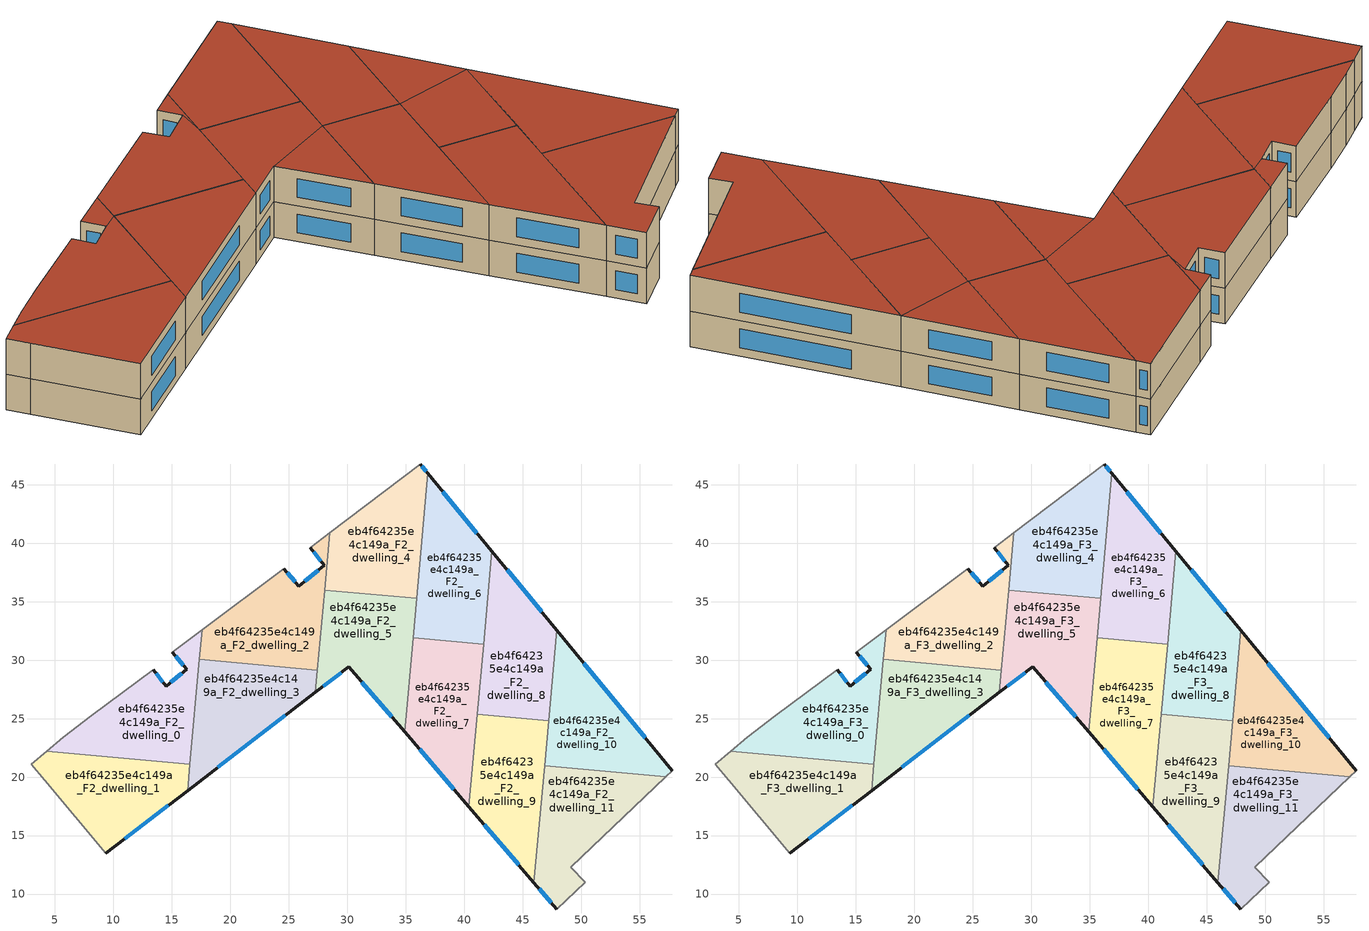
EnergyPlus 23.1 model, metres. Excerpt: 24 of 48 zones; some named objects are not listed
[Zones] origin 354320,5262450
eb4f64235e4c149a_F2_dwelling_0
 floor to eb4f64235e4c149a_F1_dwelling_0 (EU_floor_Construction): 17.57,32.59 17.35,30.06 16.26,29.24 15.04,30.69 z6; 17.35,30.06 16.54,21.12 4.31,22.23 5.7,23.41 8.09,25.26 13.38,29.2 14.49,27.77 16.26,29.24 z6
 wall outside (EU_wall_Construction): 15.04,30.69 16.26,29.24 14.49,27.77 13.39,29.2 z6:9
 wall adiabatic (EU_wall_Construction): 17.58,32.59 15.04,30.69 / 13.39,29.2 8.09,25.26 5.7,23.41 4.31,22.23 z6:9
 wall to eb4f64235e4c149a_F2_dwelling_1 (EU_wall_Construction): 4.31,22.23 16.54,21.12 z6:9
 wall to eb4f64235e4c149a_F2_dwelling_3 (EU_wall_Construction): 16.54,21.12 17.35,30.06 z6:9
 wall to eb4f64235e4c149a_F2_dwelling_2 (EU_wall_Construction): 17.35,30.06 17.58,32.59 z6:9
 window (EU_Window_Construction): 14.23,28.1 13.65,28.86 / 15.84,28.89 14.91,28.11 / 15.33,30.35 15.97,29.58 z6.7:8.3
eb4f64235e4c149a_F2_dwelling_1
 floor to eb4f64235e4c149a_F1_dwelling_1 (EU_floor_Construction): 16.54,21.12 16.33,18.85 9.34,13.49 4.12,19.72 2.96,21.08 4.31,22.23 z6
 wall outside (EU_wall_Construction): 9.34,13.49 16.34,18.85 z6:9
 wall adiabatic (EU_wall_Construction): 4.31,22.23 2.97,21.08 4.12,19.72 9.34,13.49 z6:9
 wall to eb4f64235e4c149a_F2_dwelling_3 (EU_wall_Construction): 16.34,18.85 16.54,21.12 z6:9
 window (EU_Window_Construction): 10.98,14.75 14.69,17.59 z6.7:8.3
eb4f64235e4c149a_F2_dwelling_10
 floor to eb4f64235e4c149a_F1_dwelling_10 (EU_floor_Construction): 47.91,32.58 57.79,20.57 57.22,20.02 46.86,20.96 z6
 wall outside (EU_wall_Construction): 57.79,20.57 47.91,32.58 z6:9
 wall adiabatic (EU_wall_Construction): 57.22,20.02 57.79,20.57 z6:9
 wall to eb4f64235e4c149a_F2_dwelling_11 (EU_wall_Construction): 46.86,20.96 57.22,20.02 z6:9
 wall to eb4f64235e4c149a_F2_dwelling_8 (EU_wall_Construction): 47.91,32.58 47.21,24.81 z6:9
 wall to eb4f64235e4c149a_F2_dwelling_9 (EU_wall_Construction): 47.21,24.81 46.86,20.96 z6:9
 window (EU_Window_Construction): 55.47,23.39 50.23,29.75 z6.7:8.3
eb4f64235e4c149a_F2_dwelling_11
 floor to eb4f64235e4c149a_F1_dwelling_11 (EU_floor_Construction): 57.22,20.02 49.12,12.31 50.33,11 47.89,8.72 45.96,10.98 46.86,20.96 z6
 wall outside (EU_wall_Construction): 45.96,10.98 47.89,8.72 z6:9
 wall adiabatic (EU_wall_Construction): 47.89,8.72 50.33,11 49.12,12.31 57.22,20.02 z6:9
 wall to eb4f64235e4c149a_F2_dwelling_9 (EU_wall_Construction): 46.86,20.96 45.96,10.98 z6:9
 window (EU_Window_Construction): 46.41,10.45 47.44,9.25 z6.7:8.3
eb4f64235e4c149a_F2_dwelling_2
 floor to eb4f64235e4c149a_F1_dwelling_2 (EU_floor_Construction): 28.02,38.12 28.07,36 27.45,29.15 17.35,30.06 17.57,32.59 24.56,37.83 25.84,36.34 z6; 28.51,40.88 28.07,36 28.02,38.12 26.84,39.61 z6
 wall outside (EU_wall_Construction): 26.84,39.61 28.02,38.12 25.84,36.34 24.56,37.83 z6:9
 wall adiabatic (EU_wall_Construction): 28.51,40.88 26.84,39.61 / 24.56,37.83 17.58,32.59 z6:9
 wall to eb4f64235e4c149a_F2_dwelling_3 (EU_wall_Construction): 17.35,30.06 27.45,29.15 z6:9
 wall to eb4f64235e4c149a_F2_dwelling_5 (EU_wall_Construction): 27.45,29.15 28.07,36 z6:9
 wall to eb4f64235e4c149a_F2_dwelling_4 (EU_wall_Construction): 28.07,36 28.51,40.88 z6:9
 window (EU_Window_Construction): 27.51,37.7 26.35,36.76 / 27.12,39.26 27.74,38.47 / 25.54,36.69 24.86,37.48 z6.7:8.3
eb4f64235e4c149a_F2_dwelling_3
 floor to eb4f64235e4c149a_F1_dwelling_3 (EU_floor_Construction): 27.45,29.15 27.28,27.25 16.34,18.85 17.35,30.06 z6
 wall outside (EU_wall_Construction): 16.34,18.85 27.28,27.25 z6:9
 wall to eb4f64235e4c149a_F2_dwelling_5 (EU_wall_Construction): 27.28,27.25 27.45,29.15 z6:9
 window (EU_Window_Construction): 18.9,20.83 24.71,25.28 z6.7:8.3
eb4f64235e4c149a_F2_dwelling_4
 floor to eb4f64235e4c149a_F1_dwelling_4 (EU_floor_Construction): 36.23,46.78 36.89,45.97 35.93,35.29 28.07,36 28.51,40.88 z6
 wall outside (EU_wall_Construction): 36.89,45.97 36.23,46.78 z6:9
 wall adiabatic (EU_wall_Construction): 36.23,46.78 28.51,40.88 z6:9
 wall to eb4f64235e4c149a_F2_dwelling_5 (EU_wall_Construction): 28.07,36 35.93,35.29 z6:9
 wall to eb4f64235e4c149a_F2_dwelling_6 (EU_wall_Construction): 35.93,35.29 36.89,45.97 z6:9
 window (EU_Window_Construction): 36.74,46.16 36.38,46.59 z6.7:8.3
eb4f64235e4c149a_F2_dwelling_5
 floor to eb4f64235e4c149a_F1_dwelling_5 (EU_floor_Construction): 35.93,35.29 35.62,31.92 30.13,29.44 27.28,27.25 28.07,36 z6; 35.62,31.92 34.9,23.88 30.13,29.44 z6
 wall outside (EU_wall_Construction): 27.28,27.25 30.13,29.44 34.9,23.88 z6:9
 wall to eb4f64235e4c149a_F2_dwelling_7 (EU_wall_Construction): 34.9,23.88 35.63,31.92 z6:9
 wall to eb4f64235e4c149a_F2_dwelling_6 (EU_wall_Construction): 35.63,31.93 35.93,35.29 z6:9
 window (EU_Window_Construction): 31.25,28.13 33.78,25.18 / 27.95,27.76 29.46,28.92 z6.7:8.3
eb4f64235e4c149a_F2_dwelling_6
 floor to eb4f64235e4c149a_F1_dwelling_6 (EU_floor_Construction): 36.89,45.97 42.37,39.31 41.65,31.38 35.93,35.29 z6; 41.65,31.38 35.63,31.92 35.93,35.29 z6
 wall outside (EU_wall_Construction): 42.37,39.31 36.89,45.97 z6:9
 wall to eb4f64235e4c149a_F2_dwelling_7 (EU_wall_Construction): 35.62,31.92 41.65,31.38 z6:9
 wall to eb4f64235e4c149a_F2_dwelling_8 (EU_wall_Construction): 41.65,31.38 42.37,39.31 z6:9
 window (EU_Window_Construction): 41.08,40.87 38.18,44.4 z6.7:8.3
eb4f64235e4c149a_F2_dwelling_7
 floor to eb4f64235e4c149a_F1_dwelling_7 (EU_floor_Construction): 41.65,31.38 40.4,17.46 34.9,23.88 35.63,31.92 z6
 wall outside (EU_wall_Construction): 34.9,23.88 40.4,17.46 z6:9
 wall to eb4f64235e4c149a_F2_dwelling_9 (EU_wall_Construction): 40.4,17.46 41.11,25.36 z6:9
 wall to eb4f64235e4c149a_F2_dwelling_8 (EU_wall_Construction): 41.11,25.36 41.65,31.38 z6:9
 window (EU_Window_Construction): 36.19,22.37 39.11,18.97 z6.7:8.3
eb4f64235e4c149a_F2_dwelling_8
 floor to eb4f64235e4c149a_F1_dwelling_8 (EU_floor_Construction): 42.37,39.31 47.91,32.58 41.65,31.38 z6; 47.91,32.58 47.21,24.81 41.11,25.36 41.65,31.38 z6
 wall outside (EU_wall_Construction): 47.91,32.58 42.37,39.31 z6:9
 wall to eb4f64235e4c149a_F2_dwelling_9 (EU_wall_Construction): 41.11,25.36 47.21,24.81 z6:9
 window (EU_Window_Construction): 46.61,34.16 43.67,37.73 z6.7:8.3
eb4f64235e4c149a_F2_dwelling_9
 floor to eb4f64235e4c149a_F1_dwelling_9 (EU_floor_Construction): 47.21,24.81 45.96,10.98 40.4,17.46 41.11,25.36 z6
 wall outside (EU_wall_Construction): 40.4,17.46 45.96,10.98 z6:9
 window (EU_Window_Construction): 41.7,15.94 44.65,12.5 z6.7:8.3
eb4f64235e4c149a_F3_dwelling_0
 floor to eb4f64235e4c149a_F2_dwelling_0 (EU_floor_Construction): 17.57,32.59 17.35,30.06 16.26,29.24 15.04,30.69 z9; 17.35,30.06 16.54,21.12 4.31,22.23 5.7,23.41 8.09,25.26 13.38,29.2 14.49,27.77 16.26,29.24 z9
 wall outside (EU_wall_Construction): 15.04,30.69 16.26,29.24 14.49,27.77 13.39,29.2 z9:12
 wall adiabatic (EU_wall_Construction): 17.58,32.59 15.04,30.69 / 13.39,29.2 8.09,25.26 5.7,23.41 4.31,22.23 z9:12
 wall to eb4f64235e4c149a_F3_dwelling_1 (EU_wall_Construction): 4.31,22.23 16.54,21.12 z9:12
 wall to eb4f64235e4c149a_F3_dwelling_3 (EU_wall_Construction): 16.54,21.12 17.35,30.06 z9:12
 wall to eb4f64235e4c149a_F3_dwelling_2 (EU_wall_Construction): 17.35,30.06 17.58,32.59 z9:12
 window (EU_Window_Construction): 14.23,28.1 13.65,28.86 / 15.84,28.89 14.91,28.11 / 15.33,30.35 15.97,29.58 z9.7:11.3
 roof outside (EU_roof_Construction): 17.35,30.06 17.57,32.59 15.04,30.69 16.26,29.24 z12; 16.54,21.12 17.35,30.06 16.26,29.24 14.49,27.77 13.38,29.2 8.09,25.26 5.7,23.41 4.31,22.23 z12
eb4f64235e4c149a_F3_dwelling_1
 floor to eb4f64235e4c149a_F2_dwelling_1 (EU_floor_Construction): 16.54,21.12 16.33,18.85 9.34,13.49 4.12,19.72 2.96,21.08 4.31,22.23 z9
 wall outside (EU_wall_Construction): 9.34,13.49 16.34,18.85 z9:12
 wall adiabatic (EU_wall_Construction): 4.31,22.23 2.97,21.08 4.12,19.72 9.34,13.49 z9:12
 wall to eb4f64235e4c149a_F3_dwelling_3 (EU_wall_Construction): 16.34,18.85 16.54,21.12 z9:12
 window (EU_Window_Construction): 10.98,14.75 14.69,17.59 z9.7:11.3
 roof outside (EU_roof_Construction): 16.33,18.85 16.54,21.12 4.31,22.23 2.96,21.08 4.12,19.72 9.34,13.49 z12
eb4f64235e4c149a_F3_dwelling_10
 floor to eb4f64235e4c149a_F2_dwelling_10 (EU_floor_Construction): 47.91,32.58 57.79,20.57 57.22,20.02 46.86,20.96 z9
 wall outside (EU_wall_Construction): 57.79,20.57 47.91,32.58 z9:12
 wall adiabatic (EU_wall_Construction): 57.22,20.02 57.79,20.57 z9:12
 wall to eb4f64235e4c149a_F3_dwelling_11 (EU_wall_Construction): 46.86,20.96 57.22,20.02 z9:12
 wall to eb4f64235e4c149a_F3_dwelling_8 (EU_wall_Construction): 47.91,32.58 47.21,24.81 z9:12
 wall to eb4f64235e4c149a_F3_dwelling_9 (EU_wall_Construction): 47.21,24.81 46.86,20.96 z9:12
 window (EU_Window_Construction): 55.47,23.39 50.23,29.75 z9.7:11.3
 roof outside (EU_roof_Construction): 57.79,20.57 47.91,32.58 46.86,20.96 57.22,20.02 z12
eb4f64235e4c149a_F3_dwelling_11
 floor to eb4f64235e4c149a_F2_dwelling_11 (EU_floor_Construction): 57.22,20.02 49.12,12.31 50.33,11 47.89,8.72 45.96,10.98 46.86,20.96 z9
 wall outside (EU_wall_Construction): 45.96,10.98 47.89,8.72 z9:12
 wall adiabatic (EU_wall_Construction): 47.89,8.72 50.33,11 49.12,12.31 57.22,20.02 z9:12
 wall to eb4f64235e4c149a_F3_dwelling_9 (EU_wall_Construction): 46.86,20.96 45.96,10.98 z9:12
 window (EU_Window_Construction): 46.41,10.45 47.44,9.25 z9.7:11.3
 roof outside (EU_roof_Construction): 50.33,11 49.12,12.31 57.22,20.02 46.86,20.96 45.96,10.98 47.89,8.72 z12
eb4f64235e4c149a_F3_dwelling_2
 floor to eb4f64235e4c149a_F2_dwelling_2 (EU_floor_Construction): 28.02,38.12 28.07,36 27.45,29.15 17.35,30.06 17.57,32.59 24.56,37.83 25.84,36.34 z9; 28.51,40.88 28.07,36 28.02,38.12 26.84,39.61 z9
 wall outside (EU_wall_Construction): 26.84,39.61 28.02,38.12 25.84,36.34 24.56,37.83 z9:12
 wall adiabatic (EU_wall_Construction): 28.51,40.88 26.84,39.61 / 24.56,37.83 17.58,32.59 z9:12
 wall to eb4f64235e4c149a_F3_dwelling_3 (EU_wall_Construction): 17.35,30.06 27.45,29.15 z9:12
 wall to eb4f64235e4c149a_F3_dwelling_5 (EU_wall_Construction): 27.45,29.15 28.07,36 z9:12
 wall to eb4f64235e4c149a_F3_dwelling_4 (EU_wall_Construction): 28.07,36 28.51,40.88 z9:12
 window (EU_Window_Construction): 27.51,37.7 26.35,36.76 / 27.12,39.26 27.74,38.47 / 25.54,36.69 24.86,37.48 z9.7:11.3
 roof outside (EU_roof_Construction): 27.45,29.15 28.07,36 28.02,38.12 25.84,36.34 24.56,37.83 17.57,32.59 17.35,30.06 z12; 28.07,36 28.51,40.88 26.84,39.61 28.02,38.12 z12
eb4f64235e4c149a_F3_dwelling_3
 floor to eb4f64235e4c149a_F2_dwelling_3 (EU_floor_Construction): 27.45,29.15 27.28,27.25 16.34,18.85 17.35,30.06 z9
 wall outside (EU_wall_Construction): 16.34,18.85 27.28,27.25 z9:12
 wall to eb4f64235e4c149a_F3_dwelling_5 (EU_wall_Construction): 27.28,27.25 27.45,29.15 z9:12
 window (EU_Window_Construction): 18.9,20.83 24.71,25.28 z9.7:11.3
 roof outside (EU_roof_Construction): 27.28,27.25 27.45,29.15 17.35,30.06 16.34,18.85 z12
eb4f64235e4c149a_F3_dwelling_4
 floor to eb4f64235e4c149a_F2_dwelling_4 (EU_floor_Construction): 36.23,46.78 36.89,45.97 35.93,35.29 28.07,36 28.51,40.88 z9
 wall outside (EU_wall_Construction): 36.89,45.97 36.23,46.78 z9:12
 wall adiabatic (EU_wall_Construction): 36.23,46.78 28.51,40.88 z9:12
 wall to eb4f64235e4c149a_F3_dwelling_5 (EU_wall_Construction): 28.07,36 35.93,35.29 z9:12
 wall to eb4f64235e4c149a_F3_dwelling_6 (EU_wall_Construction): 35.93,35.29 36.89,45.97 z9:12
 window (EU_Window_Construction): 36.74,46.16 36.38,46.59 z9.7:11.3
 roof outside (EU_roof_Construction): 35.93,35.29 36.89,45.97 36.23,46.78 28.51,40.88 28.07,36 z12
eb4f64235e4c149a_F3_dwelling_5
 floor to eb4f64235e4c149a_F2_dwelling_5 (EU_floor_Construction): 35.93,35.29 35.62,31.92 30.13,29.44 27.28,27.25 28.07,36 z9; 35.62,31.92 34.9,23.88 30.13,29.44 z9
 wall outside (EU_wall_Construction): 27.28,27.25 30.13,29.44 34.9,23.88 z9:12
 wall to eb4f64235e4c149a_F3_dwelling_7 (EU_wall_Construction): 34.9,23.88 35.63,31.92 z9:12
 wall to eb4f64235e4c149a_F3_dwelling_6 (EU_wall_Construction): 35.63,31.93 35.93,35.29 z9:12
 window (EU_Window_Construction): 31.25,28.13 33.78,25.18 / 27.95,27.76 29.46,28.92 z9.7:11.3
 roof outside (EU_roof_Construction): 35.62,31.92 35.93,35.29 28.07,36 27.28,27.25 30.13,29.44 z12; 34.9,23.88 35.62,31.92 30.13,29.44 z12
eb4f64235e4c149a_F3_dwelling_6
 floor to eb4f64235e4c149a_F2_dwelling_6 (EU_floor_Construction): 36.89,45.97 42.37,39.31 41.65,31.38 35.93,35.29 z9; 41.65,31.38 35.63,31.92 35.93,35.29 z9
 wall outside (EU_wall_Construction): 42.37,39.31 36.89,45.97 z9:12
 wall to eb4f64235e4c149a_F3_dwelling_7 (EU_wall_Construction): 35.62,31.92 41.65,31.38 z9:12
 wall to eb4f64235e4c149a_F3_dwelling_8 (EU_wall_Construction): 41.65,31.38 42.37,39.31 z9:12
 window (EU_Window_Construction): 41.08,40.87 38.18,44.4 z9.7:11.3
 roof outside (EU_roof_Construction): 41.65,31.38 42.37,39.31 36.89,45.97 35.63,31.92 z12
eb4f64235e4c149a_F3_dwelling_7
 floor to eb4f64235e4c149a_F2_dwelling_7 (EU_floor_Construction): 41.65,31.38 40.4,17.46 34.9,23.88 35.63,31.92 z9
 wall outside (EU_wall_Construction): 34.9,23.88 40.4,17.46 z9:12
 wall to eb4f64235e4c149a_F3_dwelling_9 (EU_wall_Construction): 40.4,17.46 41.11,25.36 z9:12
 wall to eb4f64235e4c149a_F3_dwelling_8 (EU_wall_Construction): 41.11,25.36 41.65,31.38 z9:12
 window (EU_Window_Construction): 36.19,22.37 39.11,18.97 z9.7:11.3
 roof outside (EU_roof_Construction): 40.4,17.46 41.65,31.38 35.63,31.92 34.9,23.88 z12
eb4f64235e4c149a_F3_dwelling_8
 floor to eb4f64235e4c149a_F2_dwelling_8 (EU_floor_Construction): 42.37,39.31 47.91,32.58 41.65,31.38 z9; 47.91,32.58 47.21,24.81 41.11,25.36 41.65,31.38 z9
 wall outside (EU_wall_Construction): 47.91,32.58 42.37,39.31 z9:12
 wall to eb4f64235e4c149a_F3_dwelling_9 (EU_wall_Construction): 41.11,25.36 47.21,24.81 z9:12
 window (EU_Window_Construction): 46.61,34.16 43.67,37.73 z9.7:11.3
 roof outside (EU_roof_Construction): 47.91,32.58 42.37,39.31 41.65,31.38 z12; 47.21,24.81 47.91,32.58 41.65,31.38 41.11,25.36 z12
eb4f64235e4c149a_F3_dwelling_9
 floor to eb4f64235e4c149a_F2_dwelling_9 (EU_floor_Construction): 47.21,24.81 45.96,10.98 40.4,17.46 41.11,25.36 z9
 wall outside (EU_wall_Construction): 40.4,17.46 45.96,10.98 z9:12
 window (EU_Window_Construction): 41.7,15.94 44.65,12.5 z9.7:11.3
 roof outside (EU_roof_Construction): 45.96,10.98 47.21,24.81 41.11,25.36 40.4,17.46 z12
[Building]
EU S2 Campaign: North Axis=0; Terrain=City; Solar Distribution=FullExterior
[Site:Location]
Budapest.Ferenc.Liszt.Intl.AP: Latitude=47.437; Longitude=19.256; Time Zone=1; Elevation=185
[SizingPeriod:WeatherFileDays]
AnnualSizingPeriod: Begin Month=1; Begin Day of Month=1; End Month=12; End Day of Month=31; Day of Week for Start Day=Monday; Use Weather File Daylight Saving Period=No; Use Weather File Rain and Snow Indicators=No
[MATERIAL]
EU_InternalMass_Material: Roughness=MediumRough; Thickness=0.1; Conductivity=1; Density=1800; Specific Heat=900; Thermal Absorptance=0.9; Solar Absorptance=0.7; Visible Absorptance=0.7
[MATERIAL:NOMASS] Roughness=MediumRough; Thermal Absorptance=0.9; Solar Absorptance=0.7; Visible Absorptance=0.7
Name | Thermal Resistance
EU_wall_NoMass | 0.832559
EU_roof_NoMass | 1.39638
EU_floor_NoMass | 0.872794
[WINDOWMATERIAL:SIMPLEGLAZINGSYSTEM]
EU_Window_SimpleGlazing: UFactor=2.79869; Solar Heat Gain Coefficient=0.75; Visible Transmittance=0.75
[CONSTRUCTION]
EU_wall_Construction: EU_wall_NoMass
EU_roof_Construction: EU_roof_NoMass
EU_floor_Construction: EU_floor_NoMass
EU_Window_Construction: EU_Window_SimpleGlazing
EU_InternalMass_Construction: EU_InternalMass_Material
[ZONE] Type=1; Multiplier=1; Ceiling Height=autocalculate; Floor Area=autocalculate; Part of Total Floor Area=Yes
Name | Volume
eb4f64235e4c149a_F2_dwelling_0; eb4f64235e4c149a_F3_dwelling_0 | 200.304
eb4f64235e4c149a_F2_dwelling_1; eb4f64235e4c149a_F3_dwelling_1 | 200.261
eb4f64235e4c149a_F2_dwelling_10; eb4f64235e4c149a_F3_dwelling_10 | 200.283
eb4f64235e4c149a_F2_dwelling_11; eb4f64235e4c149a_F3_dwelling_11 | 200.275
eb4f64235e4c149a_F2_dwelling_2; eb4f64235e4c149a_F3_dwelling_2 | 200.286
eb4f64235e4c149a_F2_dwelling_3; eb4f64235e4c149a_F3_dwelling_3 | 200.266
eb4f64235e4c149a_F2_dwelling_4; eb4f64235e4c149a_F3_dwelling_4 | 200.303
eb4f64235e4c149a_F2_dwelling_5; eb4f64235e4c149a_F3_dwelling_5 | 200.284
eb4f64235e4c149a_F2_dwelling_6; eb4f64235e4c149a_F3_dwelling_6 | 200.271
eb4f64235e4c149a_F2_dwelling_7; eb4f64235e4c149a_F3_dwelling_7 | 200.25
eb4f64235e4c149a_F2_dwelling_8; eb4f64235e4c149a_F3_dwelling_8; eb4f64235e4c149a_F2_dwelling_9; eb4f64235e4c149a_F3_dwelling_9 | 200.281
[INTERNALMASS] Construction=EU_InternalMass_Construction
Name | Zone or ZoneList | Surface Area
eb4f64235e4c149a_F2_dwelling_0_EU_InternalMass | eb4f64235e4c149a_F2_dwelling_0 | 66.7694
eb4f64235e4c149a_F2_dwelling_1_EU_InternalMass | eb4f64235e4c149a_F2_dwelling_1 | 66.7538
eb4f64235e4c149a_F2_dwelling_2_EU_InternalMass | eb4f64235e4c149a_F2_dwelling_2 | 66.7629
eb4f64235e4c149a_F2_dwelling_3_EU_InternalMass | eb4f64235e4c149a_F2_dwelling_3 | 66.7554
eb4f64235e4c149a_F2_dwelling_4_EU_InternalMass | eb4f64235e4c149a_F2_dwelling_4 | 66.7694
eb4f64235e4c149a_F2_dwelling_5_EU_InternalMass | eb4f64235e4c149a_F2_dwelling_5 | 66.7645
eb4f64235e4c149a_F2_dwelling_6_EU_InternalMass | eb4f64235e4c149a_F2_dwelling_6 | 66.7616
eb4f64235e4c149a_F2_dwelling_7_EU_InternalMass | eb4f64235e4c149a_F2_dwelling_7 | 66.7547
eb4f64235e4c149a_F2_dwelling_8_EU_InternalMass | eb4f64235e4c149a_F2_dwelling_8 | 66.7633
eb4f64235e4c149a_F2_dwelling_9_EU_InternalMass | eb4f64235e4c149a_F2_dwelling_9 | 66.7602
eb4f64235e4c149a_F2_dwelling_10_EU_InternalMass | eb4f64235e4c149a_F2_dwelling_10 | 66.7608
eb4f64235e4c149a_F2_dwelling_11_EU_InternalMass | eb4f64235e4c149a_F2_dwelling_11 | 66.7585
eb4f64235e4c149a_F3_dwelling_0_EU_InternalMass | eb4f64235e4c149a_F3_dwelling_0 | 66.7694
eb4f64235e4c149a_F3_dwelling_1_EU_InternalMass | eb4f64235e4c149a_F3_dwelling_1 | 66.7538
eb4f64235e4c149a_F3_dwelling_2_EU_InternalMass | eb4f64235e4c149a_F3_dwelling_2 | 66.7629
eb4f64235e4c149a_F3_dwelling_3_EU_InternalMass | eb4f64235e4c149a_F3_dwelling_3 | 66.7554
eb4f64235e4c149a_F3_dwelling_4_EU_InternalMass | eb4f64235e4c149a_F3_dwelling_4 | 66.7694
eb4f64235e4c149a_F3_dwelling_5_EU_InternalMass | eb4f64235e4c149a_F3_dwelling_5 | 66.7645
eb4f64235e4c149a_F3_dwelling_6_EU_InternalMass | eb4f64235e4c149a_F3_dwelling_6 | 66.7616
eb4f64235e4c149a_F3_dwelling_7_EU_InternalMass | eb4f64235e4c149a_F3_dwelling_7 | 66.7547
eb4f64235e4c149a_F3_dwelling_8_EU_InternalMass | eb4f64235e4c149a_F3_dwelling_8 | 66.7633
eb4f64235e4c149a_F3_dwelling_9_EU_InternalMass | eb4f64235e4c149a_F3_dwelling_9 | 66.7602
eb4f64235e4c149a_F3_dwelling_10_EU_InternalMass | eb4f64235e4c149a_F3_dwelling_10 | 66.7608
eb4f64235e4c149a_F3_dwelling_11_EU_InternalMass | eb4f64235e4c149a_F3_dwelling_11 | 66.7585
[OTHEREQUIPMENT] Fuel Type=Electricity; Design Level Calculation Method=Watts/Area; Power per Zone Floor Area=1; Fraction Latent=0; Fraction Radiant=0; Fraction Lost=0; Carbon Dioxide Generation Rate=0; EndUse Subcategory=EU_Step8_InternalGains
Name | Zone or ZoneList or Space or SpaceList | Schedule
EU_Step8_InternalGain_eb4f64235e4c149a_F2_dwelling_0_f000 | eb4f64235e4c149a_F2_dwelling_0 | EU_Step8_GainSchedule_eb4f64235e4c149a_F2_dwelling_0_f000
EU_Step8_InternalGain_eb4f64235e4c149a_F2_dwelling_1_f000 | eb4f64235e4c149a_F2_dwelling_1 | EU_Step8_GainSchedule_eb4f64235e4c149a_F2_dwelling_1_f000
EU_Step8_InternalGain_eb4f64235e4c149a_F2_dwelling_2_f000 | eb4f64235e4c149a_F2_dwelling_2 | EU_Step8_GainSchedule_eb4f64235e4c149a_F2_dwelling_2_f000
EU_Step8_InternalGain_eb4f64235e4c149a_F2_dwelling_3_f000 | eb4f64235e4c149a_F2_dwelling_3 | EU_Step8_GainSchedule_eb4f64235e4c149a_F2_dwelling_3_f000
EU_Step8_InternalGain_eb4f64235e4c149a_F2_dwelling_4_f000 | eb4f64235e4c149a_F2_dwelling_4 | EU_Step8_GainSchedule_eb4f64235e4c149a_F2_dwelling_4_f000
EU_Step8_InternalGain_eb4f64235e4c149a_F2_dwelling_5_f000 | eb4f64235e4c149a_F2_dwelling_5 | EU_Step8_GainSchedule_eb4f64235e4c149a_F2_dwelling_5_f000
EU_Step8_InternalGain_eb4f64235e4c149a_F2_dwelling_6_f000 | eb4f64235e4c149a_F2_dwelling_6 | EU_Step8_GainSchedule_eb4f64235e4c149a_F2_dwelling_6_f000
EU_Step8_InternalGain_eb4f64235e4c149a_F2_dwelling_7_f000 | eb4f64235e4c149a_F2_dwelling_7 | EU_Step8_GainSchedule_eb4f64235e4c149a_F2_dwelling_7_f000
EU_Step8_InternalGain_eb4f64235e4c149a_F2_dwelling_8_f000 | eb4f64235e4c149a_F2_dwelling_8 | EU_Step8_GainSchedule_eb4f64235e4c149a_F2_dwelling_8_f000
EU_Step8_InternalGain_eb4f64235e4c149a_F2_dwelling_9_f000 | eb4f64235e4c149a_F2_dwelling_9 | EU_Step8_GainSchedule_eb4f64235e4c149a_F2_dwelling_9_f000
EU_Step8_InternalGain_eb4f64235e4c149a_F2_dwelling_10_f000 | eb4f64235e4c149a_F2_dwelling_10 | EU_Step8_GainSchedule_eb4f64235e4c149a_F2_dwelling_10_f000
EU_Step8_InternalGain_eb4f64235e4c149a_F2_dwelling_11_f000 | eb4f64235e4c149a_F2_dwelling_11 | EU_Step8_GainSchedule_eb4f64235e4c149a_F2_dwelling_11_f000
EU_Step8_InternalGain_eb4f64235e4c149a_F3_dwelling_0_f000 | eb4f64235e4c149a_F3_dwelling_0 | EU_Step8_GainSchedule_eb4f64235e4c149a_F3_dwelling_0_f000
EU_Step8_InternalGain_eb4f64235e4c149a_F3_dwelling_1_f000 | eb4f64235e4c149a_F3_dwelling_1 | EU_Step8_GainSchedule_eb4f64235e4c149a_F3_dwelling_1_f000
EU_Step8_InternalGain_eb4f64235e4c149a_F3_dwelling_2_f000 | eb4f64235e4c149a_F3_dwelling_2 | EU_Step8_GainSchedule_eb4f64235e4c149a_F3_dwelling_2_f000
EU_Step8_InternalGain_eb4f64235e4c149a_F3_dwelling_3_f000 | eb4f64235e4c149a_F3_dwelling_3 | EU_Step8_GainSchedule_eb4f64235e4c149a_F3_dwelling_3_f000
EU_Step8_InternalGain_eb4f64235e4c149a_F3_dwelling_4_f000 | eb4f64235e4c149a_F3_dwelling_4 | EU_Step8_GainSchedule_eb4f64235e4c149a_F3_dwelling_4_f000
EU_Step8_InternalGain_eb4f64235e4c149a_F3_dwelling_5_f000 | eb4f64235e4c149a_F3_dwelling_5 | EU_Step8_GainSchedule_eb4f64235e4c149a_F3_dwelling_5_f000
EU_Step8_InternalGain_eb4f64235e4c149a_F3_dwelling_6_f000 | eb4f64235e4c149a_F3_dwelling_6 | EU_Step8_GainSchedule_eb4f64235e4c149a_F3_dwelling_6_f000
EU_Step8_InternalGain_eb4f64235e4c149a_F3_dwelling_7_f000 | eb4f64235e4c149a_F3_dwelling_7 | EU_Step8_GainSchedule_eb4f64235e4c149a_F3_dwelling_7_f000
EU_Step8_InternalGain_eb4f64235e4c149a_F3_dwelling_8_f000 | eb4f64235e4c149a_F3_dwelling_8 | EU_Step8_GainSchedule_eb4f64235e4c149a_F3_dwelling_8_f000
EU_Step8_InternalGain_eb4f64235e4c149a_F3_dwelling_9_f000 | eb4f64235e4c149a_F3_dwelling_9 | EU_Step8_GainSchedule_eb4f64235e4c149a_F3_dwelling_9_f000
EU_Step8_InternalGain_eb4f64235e4c149a_F3_dwelling_10_f000 | eb4f64235e4c149a_F3_dwelling_10 | EU_Step8_GainSchedule_eb4f64235e4c149a_F3_dwelling_10_f000
EU_Step8_InternalGain_eb4f64235e4c149a_F3_dwelling_11_f000 | eb4f64235e4c149a_F3_dwelling_11 | EU_Step8_GainSchedule_eb4f64235e4c149a_F3_dwelling_11_f000
[ZONEVENTILATION:DESIGNFLOWRATE] Schedule=EU_AlwaysOn; Design Flow Rate Calculation Method=AirChanges/Hour; Air Changes per Hour=0.475469; Ventilation Type=Natural; Fan Pressure Rise=0; Fan Total Efficiency=1; Constant Term Coefficient=1; Temperature Term Coefficient=0; Velocity Term Coefficient=0; Velocity Squared Term Coefficient=0; Minimum Indoor Temperature=-100; Maximum Indoor Temperature=100; Delta Temperature=-100; Minimum Outdoor Temperature=-100; Maximum Outdoor Temperature=100; Maximum Wind Speed=40
Name | Zone or ZoneList or Space or SpaceList
EU_ConstantAir_eb4f64235e4c149a_F2_dwelling_0 | eb4f64235e4c149a_F2_dwelling_0
EU_ConstantAir_eb4f64235e4c149a_F2_dwelling_1 | eb4f64235e4c149a_F2_dwelling_1
EU_ConstantAir_eb4f64235e4c149a_F2_dwelling_2 | eb4f64235e4c149a_F2_dwelling_2
EU_ConstantAir_eb4f64235e4c149a_F2_dwelling_3 | eb4f64235e4c149a_F2_dwelling_3
EU_ConstantAir_eb4f64235e4c149a_F2_dwelling_4 | eb4f64235e4c149a_F2_dwelling_4
EU_ConstantAir_eb4f64235e4c149a_F2_dwelling_5 | eb4f64235e4c149a_F2_dwelling_5
EU_ConstantAir_eb4f64235e4c149a_F2_dwelling_6 | eb4f64235e4c149a_F2_dwelling_6
EU_ConstantAir_eb4f64235e4c149a_F2_dwelling_7 | eb4f64235e4c149a_F2_dwelling_7
EU_ConstantAir_eb4f64235e4c149a_F2_dwelling_8 | eb4f64235e4c149a_F2_dwelling_8
EU_ConstantAir_eb4f64235e4c149a_F2_dwelling_9 | eb4f64235e4c149a_F2_dwelling_9
EU_ConstantAir_eb4f64235e4c149a_F2_dwelling_10 | eb4f64235e4c149a_F2_dwelling_10
EU_ConstantAir_eb4f64235e4c149a_F2_dwelling_11 | eb4f64235e4c149a_F2_dwelling_11
EU_ConstantAir_eb4f64235e4c149a_F3_dwelling_0 | eb4f64235e4c149a_F3_dwelling_0
EU_ConstantAir_eb4f64235e4c149a_F3_dwelling_1 | eb4f64235e4c149a_F3_dwelling_1
EU_ConstantAir_eb4f64235e4c149a_F3_dwelling_2 | eb4f64235e4c149a_F3_dwelling_2
EU_ConstantAir_eb4f64235e4c149a_F3_dwelling_3 | eb4f64235e4c149a_F3_dwelling_3
EU_ConstantAir_eb4f64235e4c149a_F3_dwelling_4 | eb4f64235e4c149a_F3_dwelling_4
EU_ConstantAir_eb4f64235e4c149a_F3_dwelling_5 | eb4f64235e4c149a_F3_dwelling_5
EU_ConstantAir_eb4f64235e4c149a_F3_dwelling_6 | eb4f64235e4c149a_F3_dwelling_6
EU_ConstantAir_eb4f64235e4c149a_F3_dwelling_7 | eb4f64235e4c149a_F3_dwelling_7
EU_ConstantAir_eb4f64235e4c149a_F3_dwelling_8 | eb4f64235e4c149a_F3_dwelling_8
EU_ConstantAir_eb4f64235e4c149a_F3_dwelling_9 | eb4f64235e4c149a_F3_dwelling_9
EU_ConstantAir_eb4f64235e4c149a_F3_dwelling_10 | eb4f64235e4c149a_F3_dwelling_10
EU_ConstantAir_eb4f64235e4c149a_F3_dwelling_11 | eb4f64235e4c149a_F3_dwelling_11
[HVACTEMPLATE:ZONE:IDEALLOADSAIRSYSTEM] System Availability Schedule=EU_AlwaysOn; Maximum Heating Supply Air Temperature=50; Minimum Cooling Supply Air Temperature=13; Maximum Heating Supply Air Humidity Ratio=0.0156; Minimum Cooling Supply Air Humidity Ratio=0.0077; Heating Limit=NoLimit; Cooling Limit=NoLimit; Heating Availability Schedule=EU_AlwaysOn; Cooling Availability Schedule=EU_CoolingOff; Dehumidification Control Type=ConstantSensibleHeatRatio; Cooling Sensible Heat Ratio=0.7; Dehumidification Setpoint=60; Humidification Control Type=None; Humidification Setpoint=30; Outdoor Air Method=None; Outdoor Air Flow Rate per Person=0.00944; Outdoor Air Flow Rate per Zone Floor Area=0; Outdoor Air Flow Rate per Zone=0; Demand Controlled Ventilation Type=None; Outdoor Air Economizer Type=NoEconomizer; Heat Recovery Type=None; Sensible Heat Recovery Effectiveness=0.7; Latent Heat Recovery Effectiveness=0.65
Name | Template Thermostat
eb4f64235e4c149a_F2_dwelling_0 | EU_HeatOnly_eb4f64235e4c149a_F2_dwelling_0
eb4f64235e4c149a_F2_dwelling_1 | EU_HeatOnly_eb4f64235e4c149a_F2_dwelling_1
eb4f64235e4c149a_F2_dwelling_2 | EU_HeatOnly_eb4f64235e4c149a_F2_dwelling_2
eb4f64235e4c149a_F2_dwelling_3 | EU_HeatOnly_eb4f64235e4c149a_F2_dwelling_3
eb4f64235e4c149a_F2_dwelling_4 | EU_HeatOnly_eb4f64235e4c149a_F2_dwelling_4
eb4f64235e4c149a_F2_dwelling_5 | EU_HeatOnly_eb4f64235e4c149a_F2_dwelling_5
eb4f64235e4c149a_F2_dwelling_6 | EU_HeatOnly_eb4f64235e4c149a_F2_dwelling_6
eb4f64235e4c149a_F2_dwelling_7 | EU_HeatOnly_eb4f64235e4c149a_F2_dwelling_7
eb4f64235e4c149a_F2_dwelling_8 | EU_HeatOnly_eb4f64235e4c149a_F2_dwelling_8
eb4f64235e4c149a_F2_dwelling_9 | EU_HeatOnly_eb4f64235e4c149a_F2_dwelling_9
eb4f64235e4c149a_F2_dwelling_10 | EU_HeatOnly_eb4f64235e4c149a_F2_dwelling_10
eb4f64235e4c149a_F2_dwelling_11 | EU_HeatOnly_eb4f64235e4c149a_F2_dwelling_11
eb4f64235e4c149a_F3_dwelling_0 | EU_HeatOnly_eb4f64235e4c149a_F3_dwelling_0
eb4f64235e4c149a_F3_dwelling_1 | EU_HeatOnly_eb4f64235e4c149a_F3_dwelling_1
eb4f64235e4c149a_F3_dwelling_2 | EU_HeatOnly_eb4f64235e4c149a_F3_dwelling_2
eb4f64235e4c149a_F3_dwelling_3 | EU_HeatOnly_eb4f64235e4c149a_F3_dwelling_3
eb4f64235e4c149a_F3_dwelling_4 | EU_HeatOnly_eb4f64235e4c149a_F3_dwelling_4
eb4f64235e4c149a_F3_dwelling_5 | EU_HeatOnly_eb4f64235e4c149a_F3_dwelling_5
eb4f64235e4c149a_F3_dwelling_6 | EU_HeatOnly_eb4f64235e4c149a_F3_dwelling_6
eb4f64235e4c149a_F3_dwelling_7 | EU_HeatOnly_eb4f64235e4c149a_F3_dwelling_7
eb4f64235e4c149a_F3_dwelling_8 | EU_HeatOnly_eb4f64235e4c149a_F3_dwelling_8
eb4f64235e4c149a_F3_dwelling_9 | EU_HeatOnly_eb4f64235e4c149a_F3_dwelling_9
eb4f64235e4c149a_F3_dwelling_10 | EU_HeatOnly_eb4f64235e4c149a_F3_dwelling_10
eb4f64235e4c149a_F3_dwelling_11 | EU_HeatOnly_eb4f64235e4c149a_F3_dwelling_11
[SIZING:ZONE] Zone Cooling Design Supply Air Temperature Input Method=SupplyAirTemperature; Zone Cooling Design Supply Air Temperature=13; Zone Heating Design Supply Air Temperature Input Method=SupplyAirTemperature; Zone Heating Design Supply Air Temperature=50; Zone Cooling Design Supply Air Humidity Ratio=0.008; Zone Heating Design Supply Air Humidity Ratio=0.008; Cooling Design Air Flow Method=DesignDay; Cooling Design Air Flow Rate=0; Cooling Minimum Air Flow per Zone Floor Area=0.000762; Cooling Minimum Air Flow=0; Cooling Minimum Air Flow Fraction=0.2; Heating Design Air Flow Method=DesignDay; Heating Design Air Flow Rate=0; Heating Maximum Air Flow per Zone Floor Area=0.002032; Heating Maximum Air Flow=0.141576; Heating Maximum Air Flow Fraction=0.3; Account for Dedicated Outdoor Air System=No; Dedicated Outdoor Air System Control Strategy=NeutralSupplyAir; Dedicated Outdoor Air Low Setpoint Temperature for Design=autosize; Dedicated Outdoor Air High Setpoint Temperature for Design=autosize; Zone Load Sizing Method=Sensible Load Only No Latent Load; Zone Latent Cooling Design Supply Air Humidity Ratio Input Method=HumidityRatioDifference; Zone Cooling Design Supply Air Humidity Ratio Difference=0.005; Zone Latent Heating Design Supply Air Humidity Ratio Input Method=HumidityRatioDifference; Zone Humidification Design Supply Air Humidity Ratio Difference=0.005
eb4f64235e4c149a_F2_dwelling_0; eb4f64235e4c149a_F2_dwelling_1; eb4f64235e4c149a_F2_dwelling_2; eb4f64235e4c149a_F2_dwelling_3; eb4f64235e4c149a_F2_dwelling_4; eb4f64235e4c149a_F2_dwelling_5; eb4f64235e4c149a_F2_dwelling_6; eb4f64235e4c149a_F2_dwelling_7; eb4f64235e4c149a_F2_dwelling_8; eb4f64235e4c149a_F2_dwelling_9; eb4f64235e4c149a_F2_dwelling_10; eb4f64235e4c149a_F2_dwelling_11; eb4f64235e4c149a_F3_dwelling_0; eb4f64235e4c149a_F3_dwelling_1; eb4f64235e4c149a_F3_dwelling_2; eb4f64235e4c149a_F3_dwelling_3; eb4f64235e4c149a_F3_dwelling_4; eb4f64235e4c149a_F3_dwelling_5; eb4f64235e4c149a_F3_dwelling_6; eb4f64235e4c149a_F3_dwelling_7; eb4f64235e4c149a_F3_dwelling_8; eb4f64235e4c149a_F3_dwelling_9; eb4f64235e4c149a_F3_dwelling_10; eb4f64235e4c149a_F3_dwelling_11
[SCHEDULE:CONSTANT]
Name | Hourly Value
EU_AlwaysOn | 1
EU_CoolingOff | 0
[SCHEDULE:FILE] Column Number=1; Rows to Skip at Top=0; Number of Hours of Data=8760; Column Separator=Comma; Interpolate to Timestep=No; Minutes per Item=60; Adjust Schedule for Daylight Savings=Yes
Name | File
EU_Step8_GainSchedule_eb4f64235e4c149a_F2_dwelling_0_f000 | ../../schedules/eb4f64235e4c149a/eb4f64235e4c149a_F2_dwelling_0_f000_gain.csv
EU_Step8_GainSchedule_eb4f64235e4c149a_F2_dwelling_1_f000 | ../../schedules/eb4f64235e4c149a/eb4f64235e4c149a_F2_dwelling_1_f000_gain.csv
EU_Step8_GainSchedule_eb4f64235e4c149a_F2_dwelling_2_f000 | ../../schedules/eb4f64235e4c149a/eb4f64235e4c149a_F2_dwelling_2_f000_gain.csv
EU_Step8_GainSchedule_eb4f64235e4c149a_F2_dwelling_3_f000 | ../../schedules/eb4f64235e4c149a/eb4f64235e4c149a_F2_dwelling_3_f000_gain.csv
EU_Step8_GainSchedule_eb4f64235e4c149a_F2_dwelling_4_f000 | ../../schedules/eb4f64235e4c149a/eb4f64235e4c149a_F2_dwelling_4_f000_gain.csv
EU_Step8_GainSchedule_eb4f64235e4c149a_F2_dwelling_5_f000 | ../../schedules/eb4f64235e4c149a/eb4f64235e4c149a_F2_dwelling_5_f000_gain.csv
EU_Step8_GainSchedule_eb4f64235e4c149a_F2_dwelling_6_f000 | ../../schedules/eb4f64235e4c149a/eb4f64235e4c149a_F2_dwelling_6_f000_gain.csv
EU_Step8_GainSchedule_eb4f64235e4c149a_F2_dwelling_7_f000 | ../../schedules/eb4f64235e4c149a/eb4f64235e4c149a_F2_dwelling_7_f000_gain.csv
EU_Step8_GainSchedule_eb4f64235e4c149a_F2_dwelling_8_f000 | ../../schedules/eb4f64235e4c149a/eb4f64235e4c149a_F2_dwelling_8_f000_gain.csv
EU_Step8_GainSchedule_eb4f64235e4c149a_F2_dwelling_9_f000 | ../../schedules/eb4f64235e4c149a/eb4f64235e4c149a_F2_dwelling_9_f000_gain.csv
EU_Step8_GainSchedule_eb4f64235e4c149a_F2_dwelling_10_f000 | ../../schedules/eb4f64235e4c149a/eb4f64235e4c149a_F2_dwelling_10_f000_gain.csv
EU_Step8_GainSchedule_eb4f64235e4c149a_F2_dwelling_11_f000 | ../../schedules/eb4f64235e4c149a/eb4f64235e4c149a_F2_dwelling_11_f000_gain.csv
EU_Step8_GainSchedule_eb4f64235e4c149a_F3_dwelling_0_f000 | ../../schedules/eb4f64235e4c149a/eb4f64235e4c149a_F3_dwelling_0_f000_gain.csv
EU_Step8_GainSchedule_eb4f64235e4c149a_F3_dwelling_1_f000 | ../../schedules/eb4f64235e4c149a/eb4f64235e4c149a_F3_dwelling_1_f000_gain.csv
EU_Step8_GainSchedule_eb4f64235e4c149a_F3_dwelling_2_f000 | ../../schedules/eb4f64235e4c149a/eb4f64235e4c149a_F3_dwelling_2_f000_gain.csv
EU_Step8_GainSchedule_eb4f64235e4c149a_F3_dwelling_3_f000 | ../../schedules/eb4f64235e4c149a/eb4f64235e4c149a_F3_dwelling_3_f000_gain.csv
EU_Step8_GainSchedule_eb4f64235e4c149a_F3_dwelling_4_f000 | ../../schedules/eb4f64235e4c149a/eb4f64235e4c149a_F3_dwelling_4_f000_gain.csv
EU_Step8_GainSchedule_eb4f64235e4c149a_F3_dwelling_5_f000 | ../../schedules/eb4f64235e4c149a/eb4f64235e4c149a_F3_dwelling_5_f000_gain.csv
EU_Step8_GainSchedule_eb4f64235e4c149a_F3_dwelling_6_f000 | ../../schedules/eb4f64235e4c149a/eb4f64235e4c149a_F3_dwelling_6_f000_gain.csv
EU_Step8_GainSchedule_eb4f64235e4c149a_F3_dwelling_7_f000 | ../../schedules/eb4f64235e4c149a/eb4f64235e4c149a_F3_dwelling_7_f000_gain.csv
EU_Step8_GainSchedule_eb4f64235e4c149a_F3_dwelling_8_f000 | ../../schedules/eb4f64235e4c149a/eb4f64235e4c149a_F3_dwelling_8_f000_gain.csv
EU_Step8_GainSchedule_eb4f64235e4c149a_F3_dwelling_9_f000 | ../../schedules/eb4f64235e4c149a/eb4f64235e4c149a_F3_dwelling_9_f000_gain.csv
EU_Step8_GainSchedule_eb4f64235e4c149a_F3_dwelling_10_f000 | ../../schedules/eb4f64235e4c149a/eb4f64235e4c149a_F3_dwelling_10_f000_gain.csv
EU_Step8_GainSchedule_eb4f64235e4c149a_F3_dwelling_11_f000 | ../../schedules/eb4f64235e4c149a/eb4f64235e4c149a_F3_dwelling_11_f000_gain.csv
